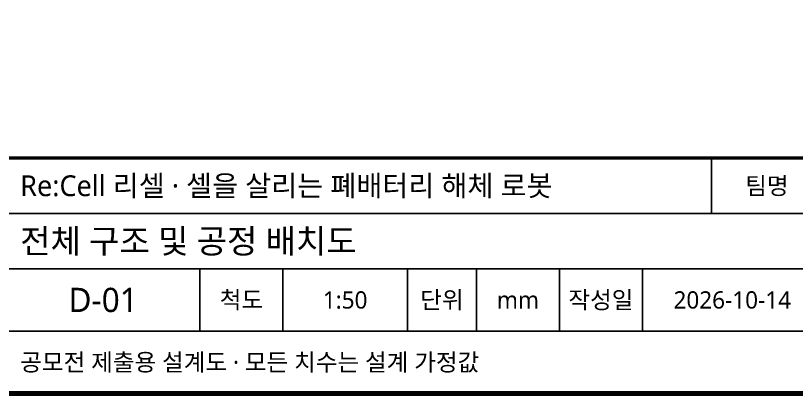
# Model space of a CAD drawing. Header units: millimetres. Extents: x 0 to 1800, y -680 to 297.
# Drawn here: x 249.3 to 362.3, y 10 to 64.6 of the extents above; entities that cross this region are included whole.
import ezdxf
from ezdxf.enums import TextEntityAlignment as Align

# ---------------------------------------------------------------- set-up
doc = ezdxf.new("R2010")
doc.units = ezdxf.units.MM
for name, color, linetype, lineweight in [('FRAME', 7, 'Continuous', 70), ('TABLE', 7, 'Continuous', 25), ('TABLE_THK', 7, 'Continuous', 50), ('TEXT', 7, 'Continuous', 25)]:
    doc.layers.add(name, color=color, linetype=linetype, lineweight=lineweight)
doc.styles.add('KS', font='malgun.ttf')

# ---------------------------------------------------------------- blocks, each defined once
blk = doc.blocks.new('D-01_R03_1of1')
at = {"layer": 'FRAME'}
blk.add_lwpolyline([(20, 10), (410, 10), (410, 287), (20, 287)], close=True, dxfattribs=at)
at = {"layer": 'TABLE'}
for p, q in [((350, 36), (350, 44)), ((230, 36), (410, 36)), ((230, 28), (410, 28)), ((276, 19), (276, 28)), ((288, 19), (288, 28)), ((306, 19), (306, 28)), ((316, 19), (316, 28)), ((328, 19), (328, 28)), ((340, 19), (340, 28)), ((230, 19), (410, 19))]:
    blk.add_line(p, q, dxfattribs=at)
at = {"layer": 'TABLE_THK'}
blk.add_lwpolyline([(230, 10), (410, 10), (410, 44), (230, 44)], close=True, dxfattribs=at)
at = {"layer": 'TEXT', "style": 'KS'}
for s, height, p in [('Re:Cell 리셀 · 셀을 살리는 폐배터리 해체 로봇', 3, (250, 40)), ('전체 구조 및 공정 배치도', 3.5, (250, 32)), ('공모전 제출용 설계도 · 모든 치수는 설계 가정값', 2.5, (250, 14.5))]:
    blk.add_text(s, height=height, dxfattribs=at).set_placement(p, align=Align.MIDDLE_LEFT)
for s, height, p in [('팀명', 2.5, (358, 40)), ('D-01', 3.5, (262, 23.5)), ('척도', 2.5, (282, 23.5)), ('단위', 2.5, (311, 23.5)), ('작성일', 2.5, (334, 23.5)), ('1:50', 2.5, (297, 23.5)), ('mm', 2.5, (322, 23.5)), ('2026-10-14', 2.5, (353, 23.5))]:
    blk.add_text(s, height=height, dxfattribs=at).set_placement(p, align=Align.MIDDLE_CENTER)

msp = doc.modelspace()

# ---------------------------------------------------------------- block references
msp.add_blockref('D-01_R03_1of1', (0, 0))

doc.saveas('drawing.dxf')
